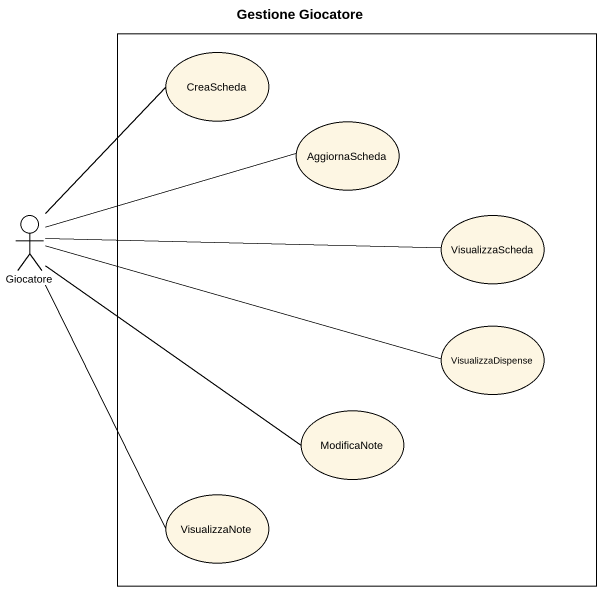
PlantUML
@startuml
title Gestione Giocatore
rectangle " " as rectangle1 {
  usecase CreaScheda
  usecase AggiornaScheda
  usecase VisualizzaScheda
  usecase VisualizzaDispense
  usecase ModificaNote
  usecase VisualizzaNote
}
actor Giocatore
Giocatore -up- CreaScheda
Giocatore -right- AggiornaScheda
Giocatore -right- VisualizzaScheda
Giocatore -right- VisualizzaDispense
Giocatore -right- ModificaNote
Giocatore -- VisualizzaNote
@enduml
